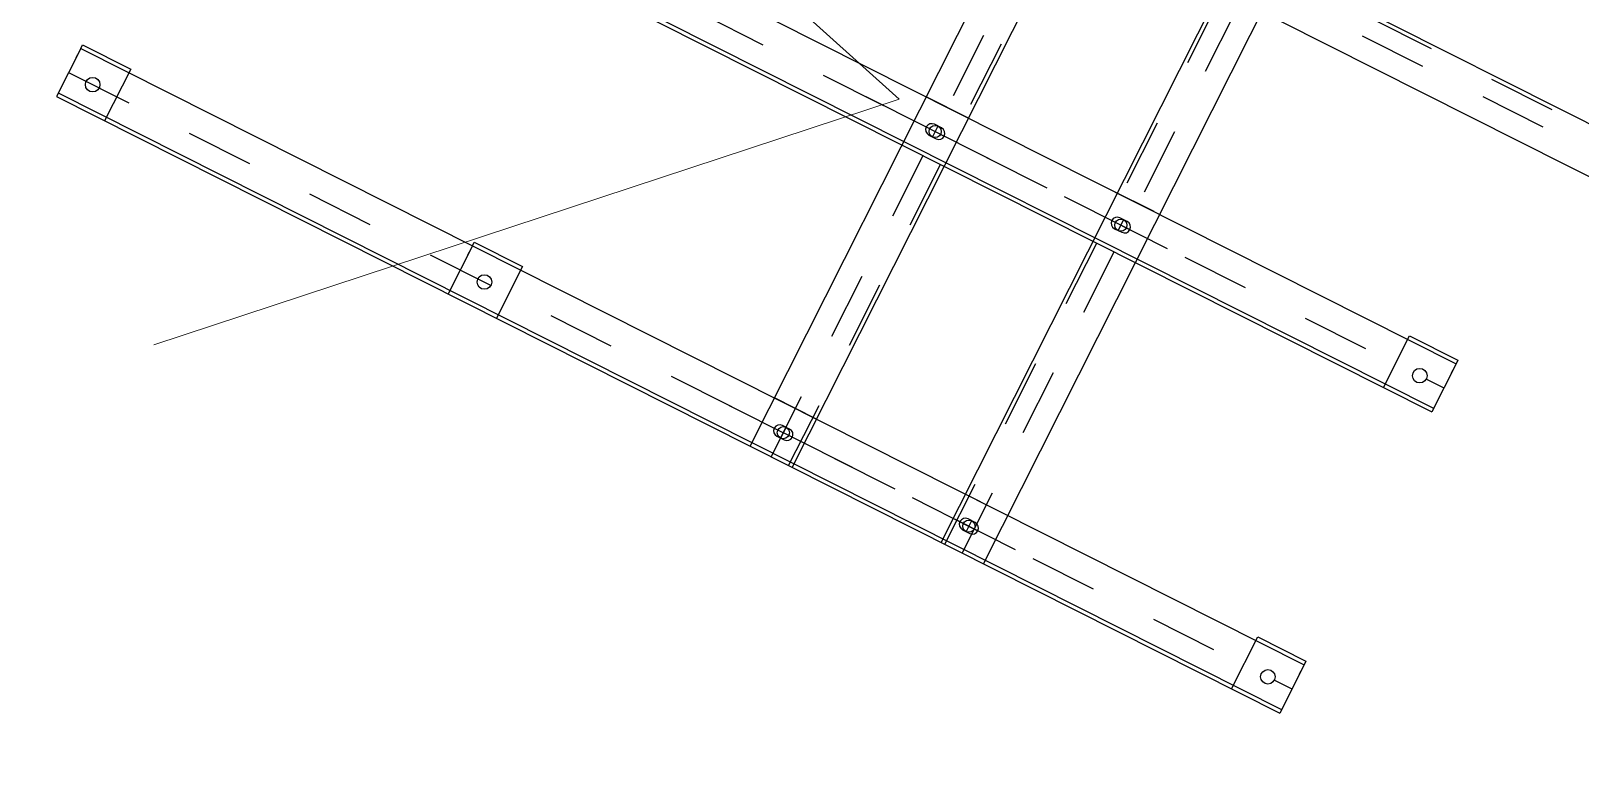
# Model space of a CAD drawing. Header units: metres. Extents: x 0 to 547597, y 0 to 1844684.
# Drawn here: x 543408.673 to 543410.969, y 1844578.665 to 1844579.758 of the extents above; entities that cross this region are included whole.
import ezdxf

# ---------------------------------------------------------------- set-up
doc = ezdxf.new("R2010")
doc.units = ezdxf.units.M
for name, pattern in [('CENTER', [2, 1.25, -0.25, 0.25, -0.25]), ('CONTINOUS', [0]), ('DASHED', [0.75, 0.5, -0.25])]:
    doc.linetypes.add(name, pattern=pattern)
doc.layers.add('1_Kim_CS', color=1, linetype='Continuous', lineweight=9)
for name, color, linetype in [('5_Thep', 4, 'Continuous'), ('DUONGKHUAT', 8, 'DASHED'), ('NHA', 2, 'Continuous')]:
    doc.layers.add(name, color=color, linetype=linetype)

# ---------------------------------------------------------------- blocks, each defined once
blk = doc.blocks.new('Kim_CS')
at = {"layer": '1_Kim_CS', "color": 0, "linetype": 'ByBlock', "lineweight": -2, "ltscale": 0.5}
for p, q in [((-1049.9, 1403.4), (-227.7, 581.2)), ((-505.6, 505.6), (-227.7, 581.2)), ((0, 0), (-505.6, 505.6))]:
    blk.add_line(p, q, dxfattribs=at)
blk.add_lwpolyline([(0, 0, 0, 150, 0), (-176.8, 176.8, 150, 150, 0)], format="xyseb", dxfattribs=at)
blk = doc.blocks.new('A$C7B087206')
at = {"color": 8, "linetype": 'CENTER', "ltscale": 100}
for p, q in [((0, 9), (30, 9)), ((15, 18), (15, 0))]:
    blk.add_line(p, q, dxfattribs=at)
at = {"color": 6}
for p, q in [((21, 18), (9, 18)), ((9, 0), (21, 0))]:
    blk.add_line(p, q, dxfattribs=at)
for centre, start, end in [((9, 9), 90, 270), ((21, 9), 270, 90)]:
    blk.add_arc(centre, 9, start, end, dxfattribs=at)
blk = doc.blocks.new('A$C252C7A52')
at = {"color": 7}
for p, q in [((-346.4, -1210.1), (-346.4, 1669)), ((-276.4, -1210.1), (-276.4, 1669))]:
    blk.add_line(p, q, dxfattribs=at)
at = {"color": 8, "linetype": 'CENTER', "ltscale": 2}
blk.add_line((-311.4, -1210.1), (-311.4, 1669), dxfattribs=at)
at = {"layer": 'DUONGKHUAT', "ltscale": 15}
blk.add_line((-282.4, -1210.1), (-282.4, 1669), dxfattribs=at)
blk = doc.blocks.new('A$C2332291D')
at = {"color": 7}
for p, q in [((-1295.1, 1918.9), (-1295.1, -111.1)), ((-1215.1, 1918.9), (-1295.1, 1918.9)), ((-1289.1, 1918.9), (-1289.1, -111.1)), ((-1230.1, 1918.9), (-1225.1, 1918.9)), ((-1215.1, 1918.9), (-1215.1, -111.1)), ((-1215.1, 1918.9), (-1209.1, 1918.9)), ((-1209.1, 1918.9), (-1209.1, 1838.9)), ((-795.1, 1918.9), (-795.1, -111.1)), ((-789.1, 1918.9), (-789.1, -111.1)), ((-715.1, 1918.9), (-715.1, -111.1)), ((-1209.1, 1838.9), (-1295.1, 1838.9)), ((-1215.1, 1268.9), (-1295.1, 1268.9)), ((-1230.1, 1268.9), (-1225.1, 1268.9)), ((-1215.1, 1268.9), (-1209.1, 1268.9)), ((-1209.1, 1268.9), (-1209.1, 1188.9)), ((-1209.1, 1188.9), (-1295.1, 1188.9)), ((-1295.1, 767.9), (414.4, 767.9)), ((-1215.1, 697.9), (-1215.1, 767.9)), ((-715.1, 697.9), (-715.1, 767.9)), ((-1295.1, 697.9), (414.4, 697.9)), ((-1215.1, 389.9), (-1215.1, 459.9)), ((-715.1, 389.9), (-715.1, 459.9)), ((-1295.1, 450.8), (414.4, 450.8)), ((-1295.1, 380.8), (414.4, 380.8)), ((-1295.1, -31.1), (-1209.1, -31.1)), ((-1209.1, -31.1), (-1209.1, -111.1)), ((-795.1, -31.1), (-709.1, -31.1)), ((-709.1, -31.1), (-709.1, -111.1)), ((-1215.1, -111.1), (-1295.1, -111.1)), ((-1230.1, -111.1), (-1225.1, -111.1)), ((-1209.1, -111.1), (-1215.1, -111.1)), ((-715.1, -111.1), (-795.1, -111.1)), ((-730.1, -111.1), (-725.1, -111.1)), ((-709.1, -111.1), (-715.1, -111.1))]:
    blk.add_line(p, q, dxfattribs=at)
at = {"color": 8, "linetype": 'CENTER', "ltscale": 5}
for p, q in [((-1255.1, 1918.9), (-1255.1, -111.1)), ((-755.1, 1918.9), (-755.1, -111.1))]:
    blk.add_line(p, q, dxfattribs=at)
at = {"color": 8, "linetype": 'CENTER', "ltscale": 50}
for p, q in [((-1255.1, 847.9), (-1255.1, 300.8)), ((-755.1, 847.9), (-755.1, 300.8))]:
    blk.add_line(p, q, dxfattribs=at)
at = {"color": 8, "linetype": 'CENTER', "ltscale": 2}
for p, q in [((-1295.1, 732.9), (414.4, 732.9)), ((-1295.1, 415.8), (414.4, 415.8))]:
    blk.add_line(p, q, dxfattribs=at)
at = {"color": 7}
for centre in [(-1255.1, 1878.9), (-1255.1, 1228.9), (-1255.1, -71.1), (-755.1, -71.1)]:
    blk.add_circle(centre, 10.8, dxfattribs=at)
for centre in [(-1255.1, 732.9), (-755.1, 732.9), (-1255.1, 424.9), (-755.1, 424.9)]:
    blk.add_circle(centre, 9)
at = {"layer": 'DUONGKHUAT', "ltscale": 50}
for p, q in [((-1295.1, 703.9), (414.4, 703.9)), ((-1295.1, 444.8), (414.4, 444.8))]:
    blk.add_line(p, q, dxfattribs=at)
at = {"rotation": 270}
for p in [(-1264.1, 747.9), (-764.1, 747.9), (-1264.1, 439.9), (-764.1, 439.9)]:
    blk.add_blockref('A$C7B087206', p, dxfattribs=at)
at = {"layer": '1_Kim_CS', "xscale": -1, "rotation": 90}
blk.add_blockref('Kim_CS', (-155.1, 574.4), dxfattribs=at)
at = {"layer": 'NHA', "lineweight": 15, "ltscale": 0.5}
blk.add_blockref('A$C252C7A52', (-32.3, 341.5), dxfattribs=at)
blk = doc.blocks.new('mb moiTQK')
at = {"color": 7, "linetype": 'CONTINOUS', "xscale": 0.001, "yscale": 0.001, "zscale": 0.001, "rotation": 180}
blk.add_blockref('A$C2332291D', (-75.0001, -121.4264), dxfattribs=at)
blk = doc.blocks.new('ACAD-DinhViTuyenDz220kV')
blk.add_circle((543470.1879, 1844560.0696), 117.5514)
at = {"layer": '5_Thep', "rotation": 243.2403583287449}
blk.add_blockref('mb moiTQK', (543485.661, 1844458.313), dxfattribs=at)

msp = doc.modelspace()

# ---------------------------------------------------------------- block references
msp.add_blockref('ACAD-DinhViTuyenDz220kV', (0, 0))

doc.saveas('drawing.dxf')
